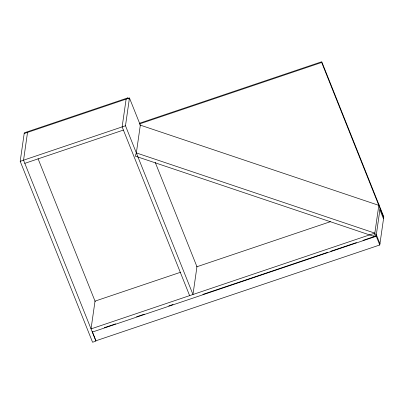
<?xml version="1.0" encoding="UTF-8"?>
<svg xmlns="http://www.w3.org/2000/svg" width="404" height="404" viewBox="0 0 404 404"><rect width="100%" height="100%" fill="white"/><g stroke="black" fill="none" stroke-linecap="round" stroke-linejoin="round"><path stroke-width="0.61" d="M27.533 132.401L23.548 160.181L95.92 341.122L92.572 342.254L20.2 161.312L24.285 132.82L127.896 97.854L128.366 99.025M126.119 99.132L122.134 126.907L189.622 295.637M127.795 98.566L127.896 97.854M155.247 162.443L196.955 266.726L192.971 294.506L125.487 125.775L129.467 98L24.184 133.532M378.917 204.641L374.831 233.128L373.675 236.29L135.189 156.08L136.34 152.919L140.324 125.139M92.304 332.073L376.094 236.295L380.078 208.52M92.354 331.719L95.97 340.764L379.765 244.986L383.8 216.852L321.761 61.746L139.425 123.286M20.2 161.312L125.487 125.775M139.324 123.998L321.66 62.458L383.699 217.564M24.816 163.347L123.402 130.073M180.457 272.296L95.021 301.131L91.036 328.906L374.831 233.128L376.094 236.295M196.586 266.852L330.416 221.685M104.303 327.684L115.655 323.856M136.567 316.797L144.334 314.176M168.827 305.909L173.013 304.495M202.884 294.415L327.755 252.273M330.74 251.263L356.429 242.592M363.004 240.375L375.548 236.143M139.92 125.003L378.811 205.353M136.34 152.919L374.831 233.128M379.901 209.762L383.517 218.811M376.326 234.694L379.947 243.738M376.149 235.941L379.765 244.986M129.467 98L140.481 125.533M38.072 158.752L95.223 301.631"/></g></svg>
